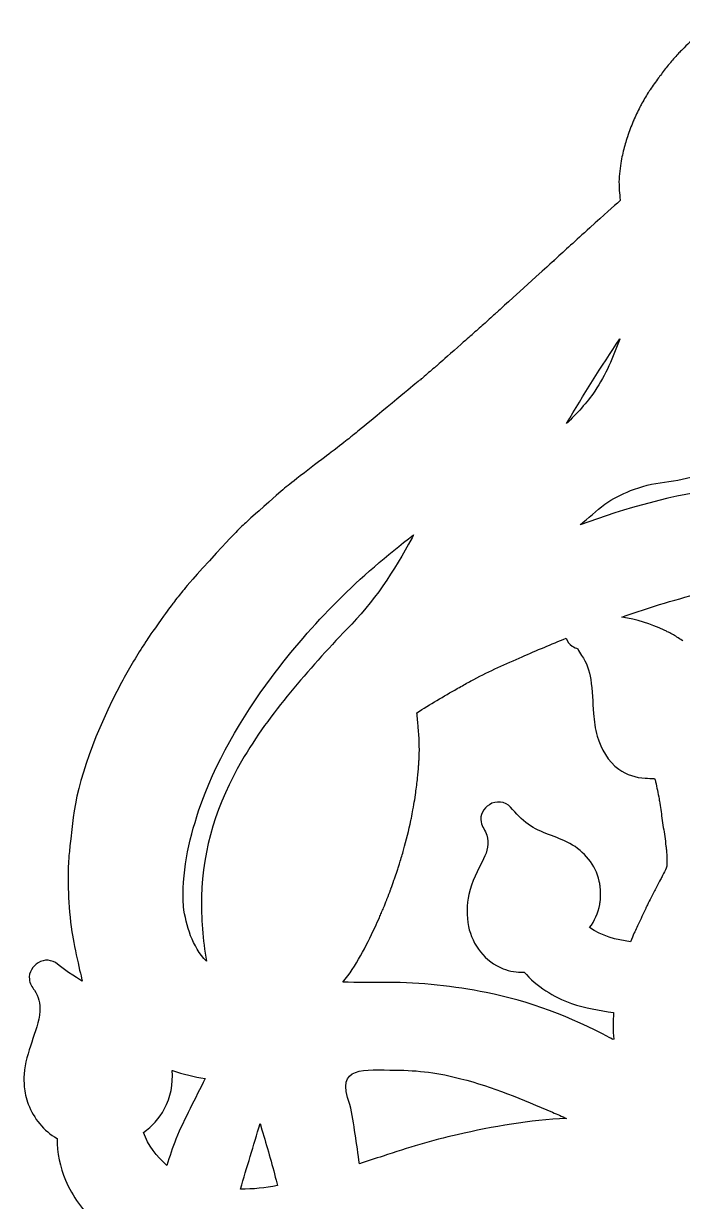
# Model space of a CAD drawing. Extents: x -0.1 to 12.1, y 0 to 12.1.
# Drawn here: x -0.071 to 2.487, y 6.15 to 10.725 of the extents above; entities that cross this region are included whole.
import ezdxf

# ---------------------------------------------------------------- set-up
doc = ezdxf.new("R2010")
doc.units = 0
doc.layers.add('Purple', color=7, linetype='CONTINUOUS')

msp = doc.modelspace()

# ---------------------------------------------------------------- linework, layer by layer
at = {"layer": 'Purple', "color": 6}
for points in [[(2.243551, 9.499735), (2.243388, 9.499268)], [(0.505981, 6.658732), (0.506877, 6.658407), (0.507507, 6.658204)], [(0.84694, 6.452278), (0.854078, 6.428609)]]:
    msp.add_lwpolyline(points, dxfattribs=at)
for points in [[(2.243551, 9.499735)], [(1.436997, 8.727057)], [(2.034834, 8.337279)], [(0.505981, 6.658733)], [(1.373611, 6.660088)]]:
    msp.add_lwpolyline(points, close=True, dxfattribs=at)
for points in [[(2.615153, 10.72465), (2.567137, 10.697854), (2.523335, 10.663401), (2.485982, 10.623189)], [(2.485982, 10.623189), (2.481317, 10.619296), (2.476986, 10.614986), (2.473124, 10.610372)], [(2.440897, 10.573567), (2.437604, 10.570311), (2.434562, 10.566771), (2.431885, 10.563008)], [(2.473124, 10.610372), (2.462358, 10.598169), (2.450881, 10.586426), (2.440897, 10.573567)], [(2.401347, 10.523112), (2.398825, 10.520317), (2.396446, 10.517393), (2.394409, 10.514221)], [(2.431885, 10.563008), (2.421728, 10.549732), (2.410725, 10.536964), (2.401347, 10.523112)], [(2.394409, 10.514221), (2.38339, 10.498592), (2.371615, 10.483389), (2.36147, 10.467183)], [(2.354004, 10.4564), (2.344562, 10.440878), (2.334509, 10.425547), (2.326701, 10.409118)], [(2.36147, 10.467183), (2.35872, 10.463769), (2.356156, 10.460193), (2.354004, 10.4564)], [(2.321614, 10.400126), (2.313175, 10.382682), (2.303798, 10.365514), (2.297139, 10.34729)], [(2.326701, 10.409118), (2.324824, 10.406224), (2.323076, 10.40324), (2.321614, 10.400126)], [(2.295878, 10.34493), (2.287708, 10.325916), (2.280292, 10.306531), (2.273427, 10.285332)], [(2.297139, 10.34729), (2.296742, 10.346489), (2.29624, 10.345748), (2.295878, 10.34493)], [(2.273427, 10.285332), (2.266561, 10.264133), (2.262401, 10.250158), (2.257118, 10.229358)], [(2.257118, 10.229358), (2.251835, 10.208558), (2.248427, 10.191054), (2.24447, 10.162114)], [(2.24447, 10.162114), (2.240513, 10.133173), (2.239182, 10.10809), (2.241659, 10.076919)], [(2.241659, 10.076919), (2.244135, 10.045749), (2.244563, 10.041701), (2.245279, 10.037679)], [(2.245279, 10.037679), (2.215665, 10.011311), (2.186285, 9.984676), (2.127579, 9.931578)], [(2.127579, 9.931578), (2.068874, 9.878481), (2.030697, 9.844276), (1.993387, 9.809143)], [(1.991576, 9.806925), (1.986143, 9.802505), (1.980841, 9.797915), (1.886718, 9.71232)], [(1.993387, 9.809143), (1.992716, 9.808454), (1.992209, 9.807644), (1.991576, 9.806925)], [(1.886718, 9.71232), (1.792595, 9.626726), (1.780083, 9.615963), (1.768289, 9.604492)], [(1.759134, 9.596578), (1.744426, 9.58306), (1.72915, 9.570324), (1.714944, 9.556457)], [(1.768289, 9.604492), (1.765063, 9.60206), (1.761981, 9.599432), (1.759134, 9.596578)], [(1.668557, 9.514953), (1.654648, 9.502844), (1.64035, 9.491106), (1.600379, 9.455352)], [(1.670531, 9.51654), (1.669895, 9.515985), (1.669176, 9.515525), (1.668557, 9.514953)], [(1.714802, 9.556274), (1.699848, 9.54327), (1.684498, 9.530613), (1.670531, 9.51654)], [(1.714944, 9.556457), (1.714892, 9.556395), (1.714851, 9.556332), (1.714802, 9.556274)], [(2.036906, 9.17098), (2.102308, 9.282702), (2.171418, 9.392242), (2.243551, 9.499735)], [(2.243388, 9.499268), (2.21805, 9.428606), (2.188863, 9.360222), (2.14681, 9.297546)], [(1.600379, 9.455352), (1.560408, 9.419598), (1.545452, 9.407541), (1.531594, 9.394327)], [(1.529743, 9.392924), (1.514562, 9.380245), (1.499441, 9.367452), (1.48476, 9.354207)], [(1.531594, 9.394327), (1.531002, 9.39383), (1.530321, 9.393437), (1.529743, 9.392924)], [(1.481383, 9.351379), (1.467522, 9.339649), (1.453461, 9.32811), (1.340257, 9.234308)], [(1.484272, 9.353637), (1.48333, 9.352857), (1.482291, 9.352193), (1.481383, 9.351379)], [(1.48476, 9.354207), (1.484582, 9.35403), (1.484448, 9.353816), (1.484272, 9.353637)], [(2.14681, 9.297546), (2.115426, 9.251106), (2.076812, 9.210125), (2.036906, 9.17098)], [(1.340257, 9.234308), (1.227052, 9.140506), (1.213066, 9.130221), (1.197012, 9.117169)], [(1.197012, 9.117169), (1.180959, 9.104117), (1.167263, 9.094213), (1.134372, 9.068488)], [(1.134372, 9.068488), (1.101482, 9.042763), (1.098191, 9.040372), (1.039402, 8.995415)], [(1.039402, 8.995415), (0.980613, 8.95046), (0.966905, 8.940387), (0.949003, 8.925224)], [(2.416972, 8.943949), (2.462816, 8.950509), (2.509412, 8.956838), (2.552246, 8.975443)], [(0.949003, 8.925224), (0.931101, 8.910062), (0.917947, 8.899677), (0.861845, 8.84946)], [(2.285014, 8.910583), (2.327179, 8.927493), (2.372631, 8.937949), (2.416972, 8.943949)], [(2.640198, 8.920064), (2.452084, 8.893474), (2.26753, 8.8441), (2.089681, 8.777608)], [(2.185242, 8.857747), (2.215791, 8.87995), (2.250176, 8.896312), (2.285014, 8.910583)], [(0.861845, 8.84946), (0.805744, 8.799243), (0.803999, 8.797908), (0.802448, 8.796387)], [(2.089681, 8.777608), (2.121387, 8.804485), (2.152568, 8.832047), (2.185242, 8.857747)], [(0.802448, 8.796387), (0.788155, 8.782862), (0.773597, 8.769564), (0.760028, 8.75531)], [(0.758747, 8.754171), (0.743958, 8.739694), (0.728975, 8.725352), (0.650517, 8.638582)], [(0.760028, 8.75531), (0.759621, 8.754909), (0.759146, 8.754579), (0.758747, 8.754171)], [(0.891286, 8.185445), (1.047797, 8.394928), (1.234398, 8.581052), (1.443316, 8.738947)], [(1.443316, 8.738947), (1.44121, 8.734984), (1.439103, 8.731021), (1.436997, 8.727057)], [(1.436997, 8.727057), (1.367703, 8.599291), (1.287793, 8.475488), (1.183638, 8.373122)], [(0.650517, 8.638582), (0.572058, 8.551811), (0.55927, 8.536962), (0.547402, 8.521424)], [(0.54724, 8.52124), (0.534768, 8.505944), (0.522075, 8.490761), (0.510659, 8.47465)], [(0.547402, 8.521424), (0.547352, 8.521361), (0.54729, 8.521305), (0.54724, 8.52124)], [(2.378884, 8.462016), (2.48219, 8.494395), (2.587026, 8.522099), (2.693256, 8.543091)], [(0.505776, 8.46877), (0.494698, 8.454245), (0.483616, 8.439673), (0.451626, 8.393916)], [(0.510659, 8.47465), (0.50895, 8.472752), (0.507302, 8.470805), (0.505776, 8.46877)], [(2.252033, 8.419739), (2.294209, 8.434557), (2.33658, 8.448763), (2.378884, 8.462016)], [(2.415749, 8.369018), (2.363955, 8.393616), (2.308604, 8.410471), (2.252033, 8.419739)], [(0.451626, 8.393916), (0.419636, 8.348158), (0.408741, 8.333931), (0.400328, 8.31838)], [(1.183638, 8.373122), (1.034314, 8.213601), (0.885652, 8.050066), (0.775481, 7.860157)], [(1.864627, 8.265665), (1.921166, 8.290399), (1.978103, 8.314314), (2.034834, 8.337279)], [(2.034831, 8.33728), (2.03965, 8.324991), (2.048279, 8.314159), (2.059285, 8.306803)], [(2.428017, 8.362793), (2.424037, 8.365093), (2.419936, 8.367193), (2.415749, 8.369018)], [(2.465188, 8.342183), (2.453016, 8.349405), (2.440792, 8.356679), (2.428017, 8.362793)], [(2.485716, 8.328776), (2.479141, 8.333642), (2.472052, 8.337916), (2.465188, 8.342183)], [(2.488056, 8.327576), (2.48731, 8.328046), (2.486479, 8.328338), (2.485716, 8.328776)], [(0.395628, 8.311727), (0.364401, 8.264663), (0.336313, 8.21555), (0.309325, 8.165955)], [(0.400328, 8.31838), (0.398644, 8.31624), (0.397078, 8.314021), (0.395628, 8.311727)], [(2.059285, 8.306803), (2.065829, 8.302148), (2.07327, 8.298786), (2.081055, 8.296814)], [(2.081055, 8.296814), (2.083648, 8.287182), (2.088424, 8.278098), (2.09495, 8.270528)], [(1.676903, 8.177408), (1.737475, 8.210914), (1.801506, 8.23746), (1.864627, 8.265665)], [(2.09495, 8.270528), (2.115329, 8.243652), (2.126026, 8.210741), (2.130636, 8.177632)], [(0.309325, 8.165955), (0.209274, 7.97985), (0.137196, 7.776924), (0.121718, 7.641069)], [(0.60873, 7.666969), (0.671925, 7.852886), (0.773785, 8.027269), (0.891286, 8.185445)], [(1.612776, 8.142109), (1.615672, 8.143463), (1.618505, 8.144939), (1.621178, 8.146687)], [(1.621178, 8.146687), (1.635917, 8.155319), (1.65109, 8.163205), (1.665835, 8.171813)], [(1.665835, 8.171813), (1.669658, 8.173422), (1.673392, 8.175261), (1.676903, 8.177408)], [(2.130636, 8.177632), (2.136834, 8.133759), (2.138164, 8.089397), (2.141947, 8.045288)], [(1.455752, 8.04781), (1.506996, 8.081045), (1.559885, 8.111607), (1.612776, 8.142109)], [(1.46092, 7.99182), (1.459292, 8.01049), (1.457523, 8.029152), (1.455752, 8.04781)], [(2.141947, 8.045288), (2.143986, 8.015494), (2.147509, 7.985625), (2.156108, 7.956929)], [(1.464582, 7.874918), (1.466625, 7.913921), (1.464582, 7.952976), (1.46092, 7.99182)], [(2.156108, 7.956929), (2.17043, 7.907148), (2.197839, 7.859488), (2.240092, 7.82841)], [(1.463178, 7.856566), (1.463983, 7.862669), (1.46444, 7.868842), (1.464582, 7.874918)], [(0.775481, 7.860157), (0.682032, 7.700966), (0.62368, 7.519504), (0.62005, 7.334207)], [(1.458051, 7.794331), (1.460273, 7.810289), (1.461038, 7.826441), (1.462466, 7.842488)], [(1.462466, 7.842488), (1.46295, 7.847127), (1.463172, 7.851848), (1.463178, 7.856566)], [(2.240092, 7.82841), (2.269523, 7.806486), (2.306078, 7.796431), (2.342285, 7.793864)], [(1.45032, 7.730061), (1.453111, 7.749348), (1.455637, 7.768668), (1.457705, 7.788044)], [(1.457705, 7.788044), (1.457938, 7.79014), (1.458035, 7.792235), (1.458051, 7.794331)], [(2.342285, 7.793864), (2.354469, 7.793133), (2.366678, 7.792887), (2.378886, 7.792785)], [(2.378886, 7.792785), (2.380048, 7.788535), (2.381323, 7.784315), (2.38269, 7.780131)], [(2.38269, 7.780131), (2.38654, 7.757828), (2.392365, 7.735858), (2.396077, 7.713501)], [(1.442691, 7.681985), (1.444857, 7.694304), (1.446896, 7.706648), (1.448774, 7.719013)], [(1.448774, 7.719013), (1.449039, 7.720732), (1.44937, 7.722441), (1.449628, 7.724161)], [(1.449628, 7.724161), (1.449955, 7.726121), (1.450191, 7.728093), (1.45032, 7.730061)], [(1.737348, 7.690713), (1.714644, 7.677313), (1.699656, 7.650355), (1.705061, 7.623879)], [(1.819888, 7.681212), (1.799414, 7.704018), (1.762468, 7.708311), (1.737348, 7.690713)], [(2.396077, 7.713501), (2.396581, 7.710512), (2.397041, 7.707515), (2.397583, 7.704529)], [(2.397583, 7.704529), (2.401001, 7.68275), (2.404095, 7.660926), (2.407186, 7.639099)], [(0.121718, 7.641069), (0.106241, 7.505213), (0.103782, 7.484828), (0.103717, 7.464417)], [(0.549256, 7.296264), (0.542757, 7.422087), (0.569078, 7.549579), (0.60873, 7.666969)], [(1.434411, 7.638691), (1.43664, 7.64964), (1.438752, 7.660618), (1.440758, 7.671609)], [(1.440758, 7.671609), (1.441395, 7.67507), (1.442077, 7.678521), (1.442691, 7.681985)], [(1.888126, 7.615131), (1.862218, 7.633657), (1.840262, 7.656907), (1.819888, 7.681212)], [(1.404402, 7.515034), (1.415158, 7.553051), (1.424549, 7.591457), (1.432641, 7.630146)], [(1.432641, 7.630146), (1.433238, 7.632993), (1.433827, 7.635841), (1.434411, 7.638691)], [(1.705061, 7.623879), (1.707648, 7.604849), (1.722903, 7.590907), (1.727013, 7.572264)], [(2.049462, 7.540221), (1.996953, 7.568509), (1.936946, 7.579684), (1.888126, 7.615131)], [(2.407186, 7.639099), (2.410694, 7.614874), (2.414345, 7.590695), (2.417908, 7.567301)], [(1.727013, 7.572264), (1.737102, 7.541881), (1.729302, 7.508913), (1.714765, 7.481362)], [(2.417908, 7.567301), (2.419584, 7.555327), (2.421233, 7.542549), (2.422729, 7.529724)], [(1.389509, 7.466145), (1.39462, 7.482398), (1.399621, 7.498688), (1.404402, 7.515034)], [(2.163353, 7.394306), (2.149425, 7.45677), (2.105887, 7.510693), (2.049462, 7.540221)], [(2.422729, 7.529724), (2.423282, 7.525124), (2.423765, 7.520515), (2.424235, 7.515889)], [(2.424235, 7.515889), (2.424777, 7.510396), (2.425352, 7.504905), (2.42574, 7.49941)], [(0.103595, 7.463725), (0.100859, 7.425831), (0.102659, 7.387771), (0.102883, 7.349813)], [(0.103717, 7.464417), (0.103697, 7.464182), (0.103613, 7.46396), (0.103595, 7.463725)], [(1.384199, 7.449462), (1.385978, 7.455021), (1.387775, 7.460571), (1.389509, 7.466145)], [(1.714765, 7.481362), (1.693452, 7.43622), (1.667595, 7.392313), (1.657962, 7.342711)], [(2.42574, 7.49941), (2.425749, 7.499281), (2.425751, 7.499153), (2.425761, 7.499023)], [(2.425761, 7.499023), (2.426259, 7.491906), (2.426571, 7.484825), (2.426717, 7.477824)], [(2.426717, 7.477824), (2.426824, 7.469327), (2.426497, 7.460859), (2.425823, 7.452413)], [(1.36894, 7.403584), (1.372283, 7.413281), (1.375563, 7.422994), (1.378767, 7.432738)], [(1.378767, 7.432738), (1.380607, 7.438304), (1.3824, 7.443883), (1.384199, 7.449462)], [(2.40975, 7.416504), (2.407075, 7.411368), (2.404437, 7.406199), (2.401734, 7.401082)], [(2.424175, 7.444906), (2.419484, 7.435348), (2.414631, 7.425912), (2.40975, 7.416504)], [(2.425823, 7.452413), (2.425444, 7.449869), (2.42495, 7.447345), (2.424175, 7.444906)], [(1.355126, 7.364704), (1.359136, 7.375641), (1.363036, 7.386621), (1.366865, 7.397623)], [(1.366865, 7.397623), (1.367558, 7.39961), (1.368253, 7.401595), (1.36894, 7.403584)], [(2.163781, 7.392271), (2.163626, 7.392947), (2.163514, 7.393631), (2.163353, 7.394306)], [(2.166731, 7.376321), (2.165973, 7.381675), (2.165035, 7.386997), (2.163781, 7.392271)], [(2.168195, 7.322427), (2.169911, 7.340358), (2.169396, 7.3585), (2.166731, 7.376321)], [(2.385804, 7.371012), (2.382252, 7.364312), (2.378779, 7.35756), (2.375265, 7.35083)], [(2.401734, 7.401082), (2.396442, 7.391052), (2.391121, 7.381024), (2.385804, 7.371012)], [(0.102883, 7.349813), (0.103578, 7.2987), (0.109442, 7.247804), (0.116494, 7.197225)], [(0.62005, 7.334207), (0.617708, 7.250181), (0.624736, 7.166004), (0.639256, 7.083247)], [(1.32646, 7.290811), (1.330607, 7.300899), (1.334621, 7.311032), (1.338606, 7.321186)], [(1.338606, 7.321186), (1.339315, 7.322998), (1.340038, 7.324804), (1.340742, 7.326618)], [(1.340742, 7.326618), (1.345023, 7.337621), (1.349202, 7.348665), (1.353295, 7.35974)], [(1.353295, 7.35974), (1.353905, 7.361395), (1.354519, 7.363048), (1.355126, 7.364704)], [(1.657962, 7.342711), (1.648573, 7.302029), (1.648817, 7.259309), (1.656253, 7.218342)], [(2.167196, 7.313943), (2.167496, 7.316114), (2.167882, 7.318273), (2.168112, 7.320453)], [(2.168112, 7.320453), (2.168154, 7.321109), (2.168154, 7.321771), (2.168195, 7.322427)], [(2.364726, 7.330465), (2.359938, 7.321017), (2.355331, 7.311418), (2.35077, 7.301798)], [(2.375265, 7.35083), (2.371726, 7.344063), (2.368188, 7.337293), (2.364726, 7.330465)], [(0.639256, 7.083247), (0.583303, 7.139628), (0.560947, 7.219805), (0.549256, 7.296264)], [(1.318078, 7.270914), (1.320881, 7.277541), (1.323729, 7.284153), (1.32646, 7.290811)], [(2.126099, 7.21356), (2.146333, 7.239832), (2.159484, 7.270869), (2.165467, 7.303282)], [(2.165467, 7.303282), (2.165868, 7.305373), (2.166228, 7.307466), (2.166565, 7.309569)], [(2.166565, 7.309569), (2.166791, 7.311025), (2.166999, 7.312482), (2.167196, 7.313943)], [(2.344198, 7.288145), (2.334561, 7.267485), (2.324612, 7.24696), (2.314921, 7.226317)], [(2.345825, 7.291563), (2.345296, 7.290418), (2.34473, 7.289289), (2.344198, 7.288145)], [(2.345846, 7.291626), (2.345837, 7.291605), (2.345836, 7.291584), (2.345825, 7.291563)], [(2.346945, 7.293925), (2.346589, 7.293154), (2.346203, 7.292396), (2.345846, 7.291626)], [(2.35077, 7.301798), (2.349521, 7.299152), (2.348171, 7.29659), (2.346945, 7.293925)], [(1.293521, 7.215087), (1.29938, 7.227784), (1.305078, 7.240552), (1.310652, 7.253376)], [(1.310652, 7.253376), (1.313185, 7.259197), (1.3156, 7.265068), (1.318078, 7.270914)], [(0.116494, 7.197225), (0.12629, 7.132621), (0.15694, 7.00531), (0.15694, 7.00531)], [(1.167911, 7.001342), (1.221626, 7.064894), (1.257244, 7.14088), (1.293521, 7.215087)], [(1.656253, 7.218342), (1.671035, 7.146328), (1.721249, 7.081067), (1.790469, 7.054137)], [(2.285563, 7.158832), (2.229435, 7.165412), (2.173318, 7.181736), (2.126099, 7.21356)], [(2.299724, 7.193012), (2.294767, 7.181726), (2.290012, 7.170339), (2.285563, 7.158832)], [(2.304077, 7.202574), (2.30264, 7.199381), (2.301131, 7.196218), (2.299724, 7.193012)], [(2.314921, 7.226317), (2.311221, 7.21844), (2.307649, 7.210507), (2.304077, 7.202574)], [(0.060505, 7.072123), (0.040148, 7.089429), (0.008869, 7.091946), (-0.013694, 7.077454)], [(-0.013694, 7.077454), (-0.035266, 7.064073), (-0.051603, 7.039491), (-0.048545, 7.013367)], [(0.15694, 7.00531), (0.15694, 7.00531), (0.089637, 7.046928), (0.060505, 7.072123)], [(1.790469, 7.054137), (1.816086, 7.043247), (1.84412, 7.039976), (1.871707, 7.041238)], [(-0.048545, 7.013367), (-0.047817, 6.996823), (-0.037914, 6.983063), (-0.028403, 6.970276)], [(1.342878, 7.00067), (1.284782, 7.001567), (1.224919, 7.000743), (1.167911, 7.001342)], [(1.724877, 6.961323), (1.599198, 6.986704), (1.471118, 7.000253), (1.342878, 7.00067)], [(1.871707, 7.041238), (1.921159, 6.985471), (1.985481, 6.943617), (2.055871, 6.919432)], [(-0.028403, 6.970276), (-0.013215, 6.946275), (-0.006042, 6.917528), (-0.008038, 6.889201)], [(2.204674, 6.78607), (2.053937, 6.866313), (1.892822, 6.928691), (1.724877, 6.961323)], [(2.055871, 6.919432), (2.10868, 6.900391), (2.164616, 6.893201), (2.219669, 6.883727)], [(-0.008038, 6.889201), (-0.01086, 6.847492), (-0.026964, 6.808325), (-0.039369, 6.76884)], [(2.219669, 6.883727), (2.217411, 6.849357), (2.216566, 6.814664), (2.219974, 6.780353)], [(2.219974, 6.780353), (2.220174, 6.77468), (2.209099, 6.785193), (2.204674, 6.78607)], [(-0.039369, 6.76884), (-0.05256, 6.728564), (-0.065894, 6.687595), (-0.068564, 6.64504)], [(1.195861, 6.526515), (1.135057, 6.681451), (1.253647, 6.660409), (1.373611, 6.660088)], [(-0.068564, 6.64504), (-0.070996, 6.628603), (-0.069411, 6.611659), (-0.068625, 6.595134)], [(0.475403, 6.509034), (0.500024, 6.554505), (0.510237, 6.607305), (0.505981, 6.658733)], [(0.507507, 6.658204), (0.548614, 6.644397), (0.590924, 6.634382), (0.633647, 6.627076)], [(1.373611, 6.660088), (1.459086, 6.660077), (1.544465, 6.648764), (1.62706, 6.626795)], [(-0.068625, 6.595134), (-0.067587, 6.58472), (-0.066301, 6.573757), (-0.063376, 6.563456)], [(0.633647, 6.627076), (0.595962, 6.548949), (0.553793, 6.472891), (0.52065, 6.39264)], [(1.62706, 6.626795), (1.749419, 6.59503), (1.866219, 6.545811), (1.982359, 6.496615)], [(-0.063376, 6.563456), (-0.061259, 6.551137), (-0.056831, 6.539028), (-0.052655, 6.527425)], [(-0.052655, 6.527425), (-0.032047, 6.472168), (0.0082, 6.424624), (0.059019, 6.394776)], [(0.394308, 6.418071), (0.428066, 6.441328), (0.45648, 6.472583), (0.475403, 6.509034)], [(1.232515, 6.296122), (1.22236, 6.373226), (1.212115, 6.450408), (1.195861, 6.526515)], [(1.982359, 6.496615), (2.000569, 6.488753), (2.018711, 6.480732), (2.036716, 6.472412)], [(0.771129, 6.198212), (0.795535, 6.283158), (0.822428, 6.367364), (0.84694, 6.452278)], [(2.036716, 6.472412), (1.89365, 6.465918), (1.751983, 6.441729), (1.612684, 6.409273)], [(0.485372, 6.290142), (0.44524, 6.324564), (0.4129, 6.368417), (0.394308, 6.418071)], [(0.854078, 6.428609), (0.873559, 6.363594), (0.893042, 6.298541), (0.909412, 6.232656)], [(1.612684, 6.409273), (1.515141, 6.387339), (1.419463, 6.35804), (1.324627, 6.326571)], [(0.059019, 6.394776), (0.059166, 6.339326), (0.07024, 6.283916), (0.091958, 6.23287)], [(0.52065, 6.39264), (0.506986, 6.359168), (0.495786, 6.324743), (0.485372, 6.290142)], [(1.324627, 6.326571), (1.293917, 6.316441), (1.263222, 6.306264), (1.232515, 6.296122)], [(0.091958, 6.23287), (0.118592, 6.169704), (0.159942, 6.113334), (0.209654, 6.066366)], [(0.909412, 6.232656), (0.911013, 6.226255), (0.912871, 6.218682), (0.914505, 6.211796)], [(0.914505, 6.211796), (0.867354, 6.202275), (0.819235, 6.197621), (0.771129, 6.198212)]]:
    msp.add_open_spline(points, degree=3, dxfattribs=at)

doc.saveas('drawing.dxf')
